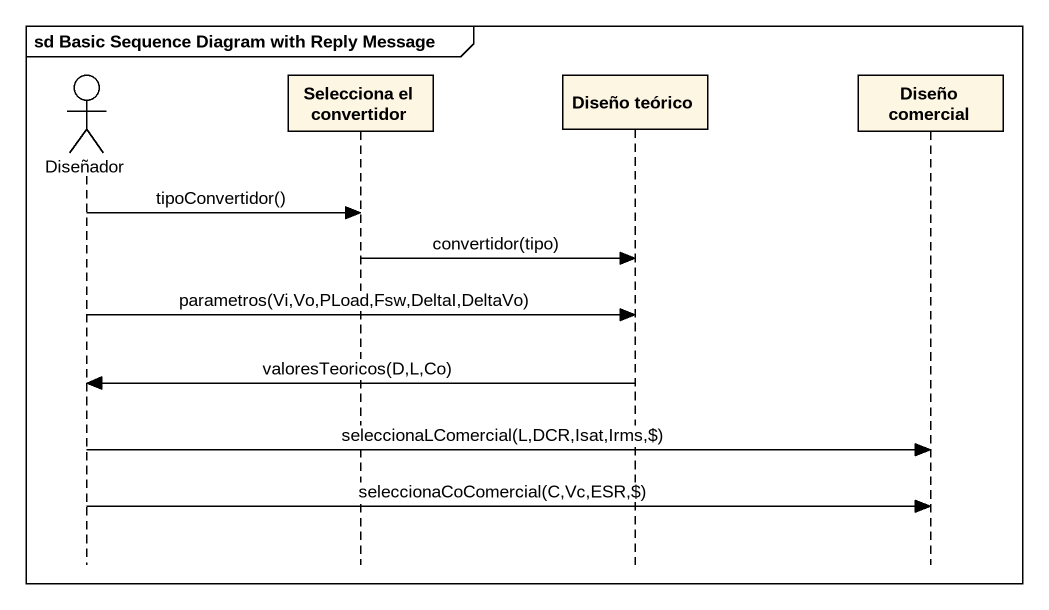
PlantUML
@startuml
mainframe sd Basic Sequence Diagram with Reply Message
hide footbox
actor Diseñador
participant "Selecciona el convertidor" as Selecciona_el_convertidor
participant "Diseño teórico" as Diseño_teórico
participant "Diseño comercial" as Diseño_comercial

Diseñador -> Selecciona_el_convertidor : tipoConvertidor()
Selecciona_el_convertidor -> Diseño_teórico : convertidor(tipo)
Diseñador -> Diseño_teórico : parametros(Vi,Vo,PLoad,Fsw,DeltaI,DeltaVo)
Diseño_teórico -> Diseñador : valoresTeoricos(D,L,Co)
Diseñador -> Diseño_comercial : seleccionaLComercial(L,DCR,Isat,Irms,$)
Diseñador -> Diseño_comercial : seleccionaCoComercial(C,Vc,ESR,$)
@enduml
